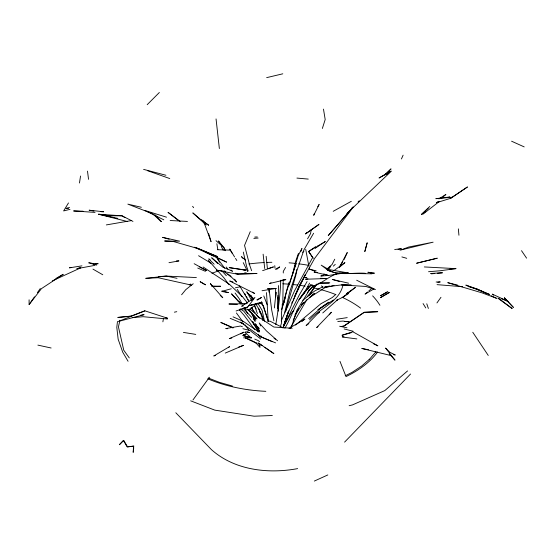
<?xml version="1.0" encoding="UTF-8"?>
<svg xmlns="http://www.w3.org/2000/svg" width="556" height="556" viewBox="0 0 556 556"><rect width="100%" height="100%" fill="white"/><g stroke="black" fill="none" stroke-linecap="round" stroke-linejoin="round"><path stroke-width="0.83" d="M277.805 298.954L277.833 295.5M283.212 279.633L282.802 303.395L281.385 313.341L281.6 322.612L280.405 326.726M283.275 273.003L283.296 271.342L285.575 267.478M277.979 308.476L278.167 297.536L278.209 311.207M278 308.448L278.5 285.569M280.745 280.238C280.293 295.139 278.25 309.984 275.797 324.551M274.386 307.941L276.047 292.248L275.651 296.869L275.616 288.369M117.476 321.396L116.802 327.338L118.15 339.223L122.702 352.15L128.068 361.275M133.746 447.677L133.19 452.355L133.53 446.1L127.157 446.899L123.425 440.408L119.387 444.724L123.738 440.387L127.539 446.871L133.933 446.12M79.473 183.014L80.544 176.023M296.695 269.549L295.799 275.38L285.666 311.193M311.249 229.315L310.554 233.624L307.544 238.823M119.957 320.235L118.435 326.893L123.752 350.21L129.284 357.918M292.574 274.254L295.799 260.924L298.426 253.397M284.721 312.298L290.114 290.663L303.958 249.846L313.612 233.228M288.814 282.67L281.593 309.706M283.06 328.012L288.571 310.992M285.436 297.356L283.407 303.937L286.875 290.427L296.181 263.752M289.238 285.013L298.259 255.433L301.957 248.476L300.74 251.694M322.355 128.478L325.19 119.533L323.481 109.115M282.497 306.898L284.311 301.31M283.442 326.198L285.812 318.929L299.086 286.27L305.258 274.761L293.165 300.087M283.664 325.913L288.585 311.151M314.265 213.712L313.709 215.332L319.158 204.42L317.796 206.561M343.038 284.721C339.584 302.019 320.242 307.815 309.518 319.915M281.218 320.944L294.548 290.795L312.694 257.456M250.249 231.678L244.543 245.398L249.658 265.122L251.632 270.709M401.446 158.953L403.114 155.173M294.319 297.015L299.086 286.27L314.564 258.491L352.97 207.423M344.206 259.409L347.278 252.514L339.348 267.339L344.928 262.634L334.017 270.557M293.2 320.27L298.635 308.656M291.698 303.159L292.428 301.623M283.762 325.788L299.26 295.021L307.086 281.538M334.74 259.214L332.078 264.489L326.935 269.055M290.162 328.631L292.115 324.926L296.918 310.304L309.775 289.426L308.552 290.496L314.349 285.673L313.445 286.166L311.631 284.929M303.778 293.596L309.581 283.101M290.962 327.025L306.898 299.573M282.858 327.665L290.427 314.383L293.776 310.415M306.342 290.475L310.853 284.373M68.478 202.954L63.641 210.926L70 209.341M339.348 267.339L342.809 261.654M309.65 295.153L316.538 284.095M284.867 328.283C293.547 313.654 297.474 295.09 312.194 284.818M29.093 299.809L29.114 304.542L34.465 296.869M37.384 292.692L40.31 288.508M294.909 314.967L303.368 302.999M436.933 302.944L440.971 297.3M192.953 399.966L209.445 377.197M307.308 292.706L312.535 286.333M307.253 296.758L315.975 285.103L318.873 283.261M239.601 309.887L247.733 306.981L254.933 297.481L241.61 306.245L243.313 305.925M307.016 289.301L299.031 299.774L308.232 287.966M29.114 304.542L41.457 288.633L63.203 274.316L55.815 278.521M181.597 294.77L185.78 289.655L193.217 283.741M318.588 312.993L319.672 311.694L306.099 325.601L308.865 323.592M327.977 269.507L330.709 266.268L327.964 269.431M303.319 302.596L301.276 305.008L314.613 293.311L311.304 295.764M329.228 314.793L331.411 312.222L316.663 327.567L318.067 326.546M369.149 359.697L375.967 351.719M352.33 207.965L328.235 235.584L352.295 207.951M346.895 213.49L391.424 171.109L379.032 178.003L389.999 171.526L386.816 174.327M344.581 442.124L410.543 374.028M302.805 300.275L314.717 290.955L322.96 286.688M147.194 104.681L159.35 92.491M351.955 208.062L353.178 206.839M358.064 201.939L359.28 200.716M384.933 175.001L391.035 168.878L384.898 174.723M428.169 208.257L421.448 214.54M421.608 214.227L429.795 206.478M306.787 232.693L305.529 233.854L318.984 224.402L305.619 233.888M228.412 347.674L229.607 346.59L213.789 355.972L215.394 355.395M333.329 266.122L335.261 264.385M322.765 312.945L337.666 299.67L336.894 300.129L342.732 297.272L348.64 293.505M295.563 325.093L320.881 303.757L332.175 297.578L335.476 294.736M302.617 252.334L303.917 251.208M308.643 318.644L322.841 306.307L328.902 302.165M369.608 359.162L361.629 366.063L352.15 372.298L345.206 375.814M407.569 370.921L384.801 390.597L352.49 404.907L349.14 405.713M367.592 291.956L365.063 294.11L373.903 288.96M368.857 290.878L371.387 288.724M256.552 303.743L248.838 310.22L243.73 307.802M423.109 213.58L425.708 211.398M443.292 196.643L445.891 194.454L438.934 198.895M276.7 269.354L279.668 266.894L275.352 269.34M317.803 246.079L315.259 248.178L325.316 241.526L317.316 246.28M342.732 297.272L348.167 293.054M350.204 291.469L355.631 287.243L346.416 293.672L349.515 292.227M422.782 214.303L439.198 201.592M304.813 319.109L302.061 321.153L304.813 319.109L288.988 328.415M317.969 309.734L333.517 299.997M318.115 309.713L328.707 302.346M343.733 326.254L364.194 312.326L377.698 311.694L364.194 312.326L344.275 325.76L341.169 326.553M315.697 246.655L308.594 251.472L312.667 257.636M450.694 198.297L467.374 187.024L450.694 198.297L436.335 202.745L438.413 201.348M309.685 297.418L324.808 287.751L334.045 285.471M257.164 300.177L261.556 297.453L256.935 299.774M389.144 292.414L380.471 297.62L389.332 292.581M315.864 247.149L308.594 251.472L313.431 258.345M240.887 333.899L243.806 332.203L229.308 338.639L231.817 337.978M387.824 291.601L380.519 295.764L387.066 292.102M333.211 211.308L351.336 201.293M271.064 282.747L269.542 283.525L285.874 279.612L281.802 280.266M52.327 280.856L80.731 267.839M314.335 481.065L327.811 474.942M313.445 286.166C321.98 283.504 328.506 276.492 336.776 273.858M225.263 353.081L243.486 345.332L238.67 347.055M165.806 317.969L167.481 318.185L144.873 310.832L118.338 321.472L144.08 314.661L140.71 315.203M242.875 335.463L246.065 334.198L243.549 334.865M144.873 310.832L131.056 316.079L117.816 317.434L131.348 316.183M401.682 249.707L408.674 247.038L433.117 242.187L400.042 250.165M236.091 310.971L247.733 306.981M267.943 268.77L273.462 266.915L262.613 270.654M342.142 335.164L352.893 331.8L377.872 345.832L373.25 343.643M79.974 267.721L76.853 268.694L94.861 265.365M447.455 197.658L449.853 196.97L435.841 198.673L452.25 197.255M342.107 335.296L351.135 332.738M248.449 305.883L262.001 302.415L258.603 303.055M416.958 263.099L437.287 258.192L416.409 263.294M69.535 207.527L66.004 208.389L68.527 208.326M243.994 303.937L247.239 303.159M266.658 77.638L282.795 73.809M347.229 317.622L336.463 319.269M329.632 286.006L324.593 287.091L341.294 284.922L351.163 285.179M398.054 249.387L401.349 248.692L394.677 249.519M174.389 312.173L176.773 311.687M267.929 321.493L269.903 321.104L282.983 327.741M297.634 468.611C268.242 474.122 234.417 470.237 211.426 449.616L175.814 412.76M71.064 267.526L69.417 267.839L81.947 265.858M249.95 305.279L261.501 303.076L251.764 304.66M168.989 262.696L178.962 260.903L176.377 260.938M323.314 275.554L320.791 275.998L328.582 275.477L342.239 273.288L371.915 273.809M106.328 224.916L131.001 220.662M307.968 278.834L305.543 279.244L326.268 278.535L320.339 278.285M262.022 290.739L276.089 288.411L272.913 288.515M437.732 282.295L440.234 281.927L436.119 282.024M424.332 266.943L455.899 268.631L440.157 270.765L428.558 271.724M93.818 264.204L98.134 263.773M431.352 273.837L434.771 273.51M437.336 273.274L442.472 272.787L430.413 273.496M97.856 263.565L94.478 263.878L89.426 262.71M132.231 317.643L143.163 316.705L167.425 318.984M337.777 321.479L342.962 321.069L349.342 321.987M253.849 238.378L258.144 238.051M158.46 276.652L166.32 276.082L196.386 277.562M449.86 269.007L455.899 268.631M269.062 288.689L267.554 288.766L276.089 288.411M212.906 286.639L220.614 286.264L211.419 286.048M254.745 237.058L257.324 236.953M272.329 415.52L254.106 416.208L214.755 410.119L190.652 400.82M329.771 282.754L319.651 283.108L329.055 283.164M244.591 272.871L246.232 272.815M306.752 277.534L304.236 277.611L306.78 277.722M236.898 274.066L256.886 273.524L236.898 274.066L216.319 270.181L222.025 270.8M246.683 303.694L228.919 303.993L237.405 304.361M243.591 337.826L251.361 337.728L242.993 335.588L250.971 337.735M365.271 273.274C352.671 272.343 338.625 276.29 327.185 269.743L335.803 273.093L342.239 273.288L339.709 272.822M371.095 273.211L374.424 273.177L367.87 272.231L371.985 273.246M344.317 321.597L348.57 321.611M351.17 285.075L341.676 284.957L365.883 286.451L375.439 289.586L356.681 280.238M248.011 337.652L251.361 337.728M83.046 211.204L73.607 210.953L95.055 212.392M101.074 211.69L103.652 211.76L89.113 210.203L93.957 211.127M217.34 249.707L230.573 250.144M342.093 272.781L345.339 272.913M346.958 272.975L348.584 273.038L328.665 269.5L321.208 265.149L328.735 270.793L331.265 271.258M170.171 220.517L187.455 221.427M342.315 336.693L344.032 336.79M462.661 286.736L437.058 284.644M292.192 328.242L273.851 327.039L258.109 316.698L259.826 318.359M243.778 334.865L245.411 335.011M296.932 178.08L308.267 179.088M227.446 328.735L225.771 328.575L240.553 326.018L242.444 326.775M342.287 337.019L356.848 338.917M245.3 331.911L249.477 332.474L246.989 331.772M317.448 272.503L314.029 272.037L328.582 275.477L323.794 273.955M183.417 332.405L195.747 334.399M221.747 291.469L228.433 292.588L221.934 290.948M368.482 349.759L361.789 348.445L391.556 355.694M393.585 354.665L395.26 354.992L389.916 352.33L385.565 348.07L394.996 360.149L389.193 353.755M177.03 278.313L166.32 276.082L145.735 278.341L158.21 277.736L191.695 285.172M339.626 326.24L346.965 327.797M117.789 218.355L98.551 214.206L122.077 215.825L132.953 221.413M37.884 345.116L51.117 348M242.485 269.333L245.794 270.063L229.176 267.617L245.106 270.146L241.77 269.361M348.591 283.185L332.314 279.439L339.688 281.6M141.349 207.284L127.852 204.128L151.885 213.448M143.608 169.378L165.945 175.258M448.407 282.795L457.657 285.145M242.896 328.728L250.082 330.549L260.743 338.993M316.204 270.876L309.623 269.194L315.009 271.168M344.122 328.943L353.15 331.237M88.453 262.793L96.702 265.08M127.706 221.601L98.551 214.206L109.539 215.77L122.077 215.825L124.905 217.667M232.429 386.045L219.544 382.375L208.389 378.073M468.11 286.458L477.111 289.05L489.461 294.416L465.838 285.103L477.111 289.05L487.216 293.86M169.163 239.247L162.574 237.356L179.63 241.158L164.611 241.005L173.514 241.54L198.568 248.74L217.452 256.587L196.046 247.587M401.884 256.921L406.735 258.325M232.922 281.92L229.711 280.982L254.648 293.505L252.612 292.081M447.538 282.65L482.254 292.929L496.536 298.308L491.101 295.716M166.515 217.181L145.026 210.515L163.818 219.828M147.5 170.671L169.761 178.559M235.619 273.184L237.933 274.073M232.603 271.168L222.97 267.255L211.683 257.782L217.695 263.544M501.241 298.614L508.142 301.428L492.289 294.124L493.665 295.125M194.155 263.704L206.464 270.501L199.611 266.95M230.17 318.352L243.521 323.856L241.526 322.556M197.741 268.048L205.449 271.335M220.635 322.313L233.381 327.776M254.752 339.097L258.394 340.661L259.596 341.78M254.613 341.954L245.418 337.916L257.032 343.559L255.927 342.711M233.075 316.85L243.368 321.417L259.138 332.127M511.583 141.21L524.204 146.902M272.231 341.669L262.661 337.582L275.595 342.871M221.274 322.702L232.832 327.936M194.398 247.198L226.639 262.147L217.389 257.741M205.831 252.229L213.539 255.906M224.283 270.89L225.562 271.571M92.97 269.125L102.777 274.768M200.209 281.753L205.421 284.797M200.195 281.746L205.31 284.748M198.568 255.711L210.884 263.12L223.922 277.798L228.989 284.714M240.185 308.83L243.736 311.158L259.443 331.181M203.142 267.012L229.406 284.269L242.583 296.786L247.337 302.86M262.154 345.589L258.019 342.76L260.104 346.173L259.033 343.372L273.879 353.581L264.913 347.465M210.182 259.867L208.75 258.881L214.15 264.232M240.977 303.889L231.532 293.825L238.218 301.185L242.374 304.09M257.921 326.984L253.717 324.037L259.11 328.2M274.059 338.291L275.463 339.278M200.466 219.391L208.611 225.159L200.466 219.391L192.807 212.899L206.193 225.006L202.669 220.155M240.366 322.084L261.855 337.499M497.773 298.12L512.166 308.594L498.662 298.287M227.661 273.781L231.094 276.346M180.2 221.503L168.016 212.329L178.205 220.301M223.116 270.89L231.831 277.507L236.613 282.01L234.653 279.175M251.493 296.348L246.996 292.63L253.564 298.69M256.358 324.836L255.044 323.745L259.221 329.02M245.523 260.069L241.464 256.65L243.153 258.561M244.807 332.3L251.34 337.992M216.006 240.672L224.033 247.754L225.465 250.707M277.569 340.752L266.47 330.952L259.193 322.925L260.715 325.948M220.211 295.431L222.775 297.717L210.37 283.588L212.413 286.34M208.389 260.861L210.884 263.12L208.368 260.785M152.691 213.761L161.24 221.691M238.218 301.185L241.005 303.965M260.688 335.775L262.425 337.548M231.06 270.077L232.22 271.272M321.479 285.84L323.21 287.654M154.992 214.769L161.365 221.51M243.472 308.677L251.701 317.372M221.642 270.633L226.355 275.734M255.955 342.927L259.993 347.417M239.636 310.165L244.008 315.245L254.766 329.743M260.903 302.818L263.481 305.939L268.312 321.458M226.181 266.977L227.807 268.993M253.244 318.664L255.336 321.257M251.041 307.586L255.267 312.979M256.323 314.335L257.379 315.683M258.366 317.288L256.295 314.592L249.852 308.997L248.838 310.22L256.983 318.908L247.489 309.15L252.021 313.494L255.92 320.193M224.673 268.173L215.422 255.781L216.805 257.935M258.352 334.573L260.403 337.339M235.077 293.019L239.136 298.551L242.152 303.805M192.605 206.311L193.613 207.694M252.883 321.875L253.904 323.279M256.962 327.498L259.513 331.008M236.411 312.952L242.923 321.931M244.925 324.697L248.928 330.229M249.408 310.324L255.364 318.81L253.793 315.78M202.412 220.711L204.386 223.568L211.078 241.707L208.618 233.541M252.765 321.882L253.738 323.286M254.711 324.697L259.096 331.035M521.507 250.673L526.595 258.158M221.302 245.161L218.445 240.929L224.033 247.754L224.422 250.228M472.774 332.266L488.251 355.444M237.19 289.308L241.929 296.654M217.73 259.367L219.571 262.244M423.067 303.576L425.764 307.92M234.604 256.955L229.732 249.067L232.366 253.543M235.494 258.387L236.821 260.542M257.741 303.02L262.14 310.415L264.51 321.298M239.664 285.833L248.824 301.345M244.306 307.558L247.754 313.57M252.493 321.827L258.053 331.536M251.951 296.994L253.202 299.211M255.697 303.645L261.522 313.994L263.655 320.451M250.318 295.194L252.806 299.635M244.626 293.38L245.467 294.888M246.301 296.404L247.142 297.919M247.983 299.427L248.824 300.942M246.76 291.566L251.66 300.615M254.516 305.89L256.149 308.907M221.26 246.391L223.22 250.235M243.243 262.654L247.635 271.578M251.305 312.291L254.829 321.104M257.386 327.512L258.665 330.716M339.959 361.324L345.408 375.029M251.937 307.44L253.501 311.45M263.773 295.91L267.214 304.792M258.582 308.142L263.12 320.082M262.168 318.296L263.058 320.673M251.013 295.66L252.493 299.747M254.28 304.639L257.379 313.667M261.57 301.54L267.909 319.985M426.765 303.778L428.377 308.448M248.191 271.043L246.537 266.122L243.306 252.09M259.416 310.693L259.812 312.354M260.979 302.464L261.334 304.139M273.893 320.742L271.703 310.088L269.153 289.822M305.717 249.317L308.872 266.234M309.185 267.929L309.504 269.618M216.889 243.75L217.841 249.665M87.501 171.13L88.543 179.338M263.12 254.175L264.719 268.513M216.048 118.928L219.363 148.563M266.15 256.337L267.415 268.701M458.366 228.877L458.936 235.244M274.768 265.657L274.984 268.145M268.861 289.78L269.069 292.303M268.235 321.549L266.512 292.588M282.246 304.167L282.281 306.773M222.525 291.254A108.538 62.661 0 0 1 231.303 288.779M235.403 287.806A108.538 62.661 0 0 1 240.428 286.771M282.823 283.796A108.538 62.661 0 0 1 288.633 284.144M292.762 284.505A108.538 62.661 0 0 1 297.689 285.061M300.136 285.388A108.538 62.661 0 0 1 305.119 286.159M307.67 286.611A108.538 62.661 0 0 1 309.358 286.931M313.535 287.806A108.538 62.661 0 0 1 319.262 289.19M320.875 289.62A108.538 62.661 0 0 1 335.949 294.631M342.142 297.279A108.538 62.661 0 0 1 360.58 308.121M377.621 351.962A111.923 64.614 0 0 1 345.853 376.662M265.831 391.32A111.923 64.614 0 0 1 207.798 378.796M162.894 321.82A111.923 64.614 0 0 1 163.506 318.463M189.235 285.013A111.923 64.614 0 0 1 190.715 284.033M211.912 273.316A111.923 64.614 0 0 1 218.508 270.932M248.845 263.996A111.923 64.614 0 0 1 264.114 262.557M266.685 262.432A111.923 64.614 0 0 1 271.87 262.293M289.078 262.828A111.923 64.614 0 0 1 296.056 263.488M298.669 263.808A111.923 64.614 0 0 1 308.997 265.427M372.631 295.855A111.923 64.614 0 0 1 379.936 305.272M367.155 242.896L364.826 251.486L367.155 242.896M513.32 307.322L504.403 297.828L513.32 307.322"/></g></svg>
